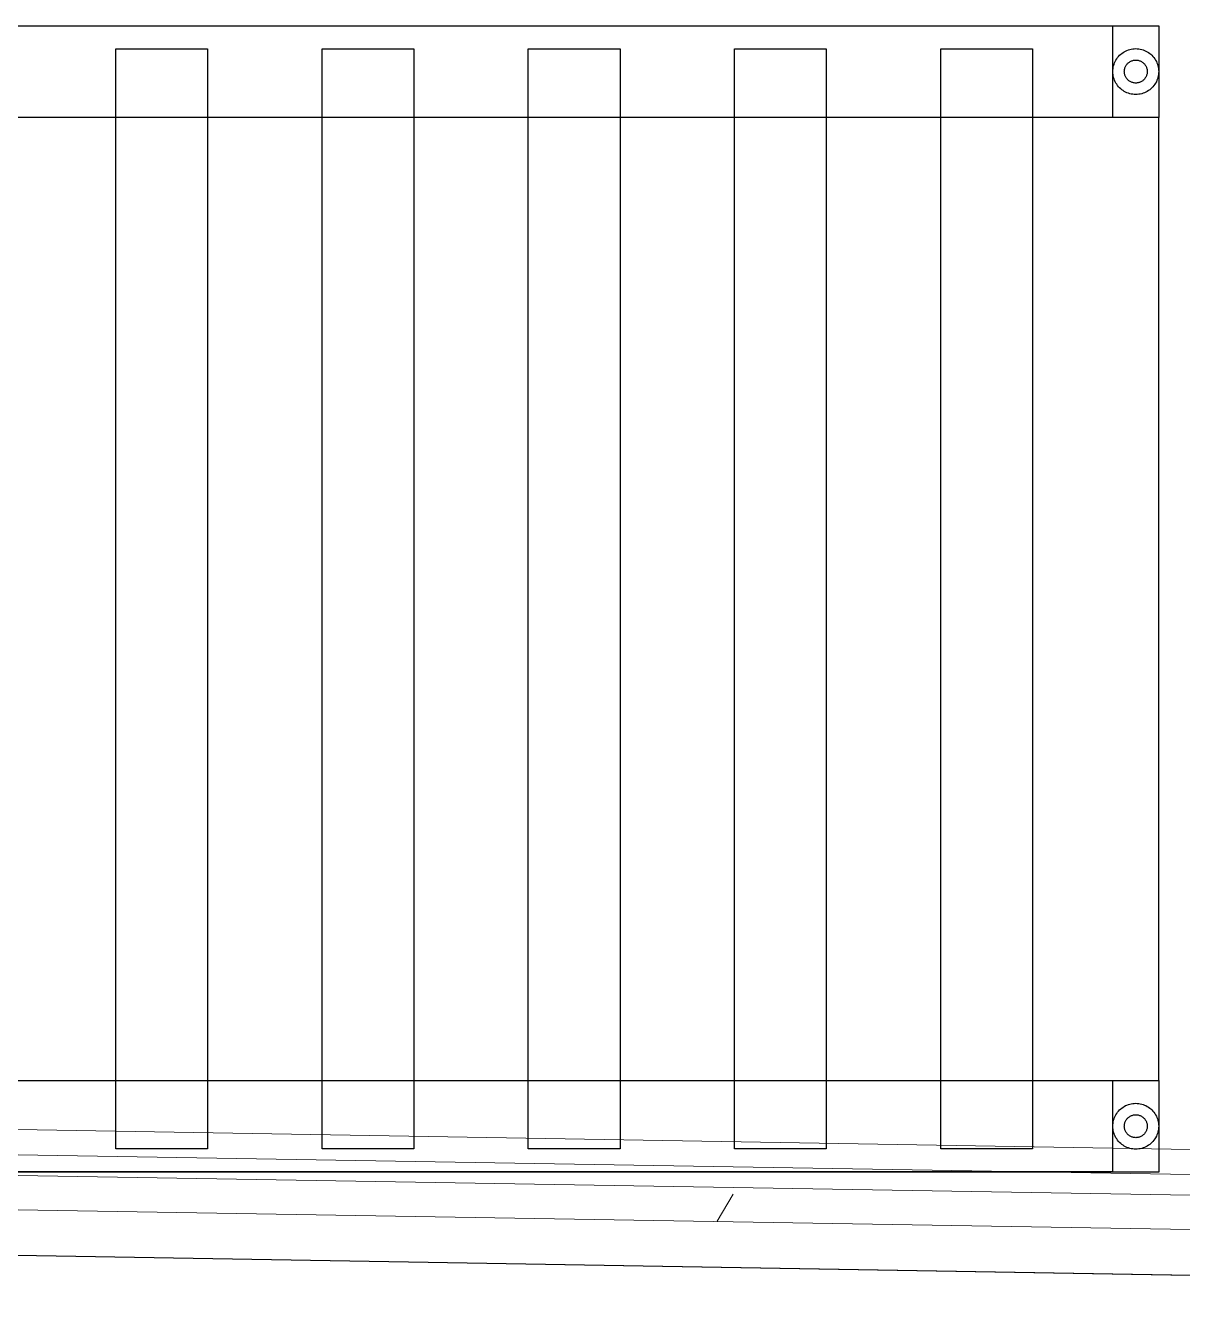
# Model space of a CAD drawing. Header units: millimetres. Extents: x -32 to 417638015, y -35 to 175284279.
# Drawn here: x 416316272 to 416316776, y 175268681 to 175269242 of the extents above; entities that cross this region are included whole.
import ezdxf
from ezdxf.enums import TextEntityAlignment as Align

# ---------------------------------------------------------------- set-up
doc = ezdxf.new("R2010")
doc.units = ezdxf.units.MM
for name, color, linetype, lineweight in [('_ЭМ_ТХ_пищеблок', 7, 'Continuous', 30), ('Атрибут', 7, 'Continuous', 5), ('Стены внутренние', 7, 'Continuous', 18), ('Стены несущие', 7, 'Continuous', 30), ('Стены отделка', 7, 'Continuous', 30), ('Стены штриховка', 7, 'Continuous', 9), ('ШТРИХОВКА', 252, 'Continuous', 15)]:
    doc.layers.add(name, color=color, linetype=linetype, lineweight=lineweight)
doc.layers.add('PLAN', color=1, linetype='Continuous')
doc.layers.add('ЭОМ_Лотки рабочие', color=5, linetype='Continuous')
doc.styles.add('ISOCPEUR', font='isocpeur.ttf', dxfattribs={"width": 0.85, "height": 274.9999999999997})

# ---------------------------------------------------------------- blocks, each defined once
blk = doc.blocks.new('_ЭМ_ТХ_Пищеблок')
at = {"layer": 'PLAN', "color": 8}
for points in [[(57631.25942951921, 39697.59390125403), (58491.25942951921, 39697.59390125403)], [(57631.25942951921, 39697.49389515052), (58491.25942951921, 39697.49389515052)], [(58491.25942951921, 39697.59390125403), (58511.25942951921, 39697.59390125403)], [(58491.25942951921, 39657.59390125403), (58491.25942951921, 39697.59390125403)], [(58511.25942951921, 39697.59390125403), (58511.25942951921, 39657.59390125403)], [(58096.29695240739, 39207.69390735755), (58056.29695240739, 39207.69390735755), (58056.29695240739, 39687.49389515052), (58096.29695240739, 39687.49389515052), (58096.29695240739, 39207.69390735755)], [(58186.27195240739, 39207.69390735755), (58146.27195240739, 39207.69390735755), (58146.27195240739, 39687.49389515052), (58186.27195240739, 39687.49389515052), (58186.27195240739, 39207.69390735755)], [(58276.2469524074, 39207.69390735755), (58236.2469524074, 39207.69390735755), (58236.2469524074, 39687.49389515052), (58276.2469524074, 39687.49389515052), (58276.2469524074, 39207.69390735755)], [(58366.2219524074, 39207.69390735755), (58326.2219524074, 39207.69390735755), (58326.2219524074, 39687.49389515052), (58366.2219524074, 39687.49389515052), (58366.2219524074, 39207.69390735755)], [(58456.19695240739, 39207.69390735755), (58416.19695240739, 39207.69390735755), (58416.19695240739, 39687.49389515052), (58456.19695240739, 39687.49389515052), (58456.19695240739, 39207.69390735755)], [(58501.25942951921, 39667.59390125403), (58500.59316975359, 39667.61606464515), (58499.93502766374, 39667.68186817298), (58499.28683430437, 39667.7902360929), (58498.6504817653, 39667.94012317786), (58498.02774006609, 39668.1304918302), (58497.42047077898, 39668.3602739347), (58496.83044392351, 39668.6284013761), (58496.25955158952, 39668.93385181556), (58495.70959431413, 39669.27554187903), (58495.18237263444, 39669.65243396888), (58494.67971760515, 39670.06346759925), (58494.20349079851, 39670.5075899137), (58493.75552326921, 39670.98374805579), (58493.33755451921, 39671.49088916907), (58492.95153767351, 39672.0279603971), (58492.59918171648, 39672.59390125403), (58492.2852473903, 39673.18200550208), (58492.01318318132, 39673.78487262854), (58491.78289753679, 39674.40038929114), (58491.5945430446, 39675.02644214759), (58491.4480586696, 39675.6609178556), (58491.34338337663, 39676.30175647864), (58491.28060871843, 39676.9467607511), (58491.25967365984, 39677.59390125403), (58491.28060871843, 39678.24104175696), (58491.34341389421, 39678.88606128821), (58491.4480586696, 39679.52688465247), (58491.5945430446, 39680.16136036048), (58491.78292805437, 39680.78741321692), (58492.01315266374, 39681.40292225013), (58492.2852473903, 39682.00579700599), (58492.59918171648, 39682.59390125403), (58492.95150715593, 39683.15984974036), (58493.33755451921, 39683.69691333899), (58493.75552326921, 39684.20405445228), (58494.20352131609, 39684.68020496497), (58494.67971760515, 39685.12432727942), (58495.18234211687, 39685.53536853919), (58495.70959431413, 39685.91226062903), (58496.25955158952, 39686.25395069251), (58496.83044392351, 39686.55940113196), (58497.4204402614, 39686.82754383216), (58498.02774006609, 39687.05731067786), (58498.6504817653, 39687.2476793302), (58499.28683430437, 39687.39756641517), (58499.93499714616, 39687.50593433509), (58500.59313923601, 39687.57173023353), (58501.25942951921, 39687.59390125403)], [(58501.25942951921, 39672.59390125403), (58500.92626911882, 39672.60497913489), (58500.59722859148, 39672.63787708411), (58500.27313191179, 39672.69206867347), (58499.95495564226, 39672.76701984534), (58499.64361531023, 39672.86220417151), (58499.33996540788, 39672.97708759437), (58499.04495198015, 39673.11115131507), (58498.75949055437, 39673.26387653479), (58498.48449665788, 39673.43472156653), (58498.22091633562, 39673.62316761145), (58497.96957356218, 39673.82868061194), (58497.73147541765, 39674.05074939856), (58497.50747639421, 39674.28882465491), (58497.29849201921, 39674.54239521155), (58497.10546833757, 39674.81092701087), (58496.92929035905, 39675.09390125403), (58496.77230793718, 39675.38794574866), (58496.6362605739, 39675.68936023841), (58496.52117878679, 39675.99714527259), (58496.42697102312, 39676.3101793302), (58496.35372883562, 39676.62740955481), (58496.30142170671, 39676.94782886634), (58496.26998860124, 39677.27032337317), (58496.25955158952, 39677.59390125403), (58496.26998860124, 39677.91747913489), (58496.30139118913, 39678.23998890052), (58496.35372883562, 39678.56039295325), (58496.42697102312, 39678.87762317786), (58496.52114826921, 39679.19065723548), (58496.63629109148, 39679.49841175208), (58496.77230793718, 39679.79984913001), (58496.92929035905, 39680.09390125403), (58497.10543781999, 39680.37686023841), (58497.29852253679, 39680.64538440833), (58497.50750691179, 39680.89898548255), (58497.73147541765, 39681.1370531095), (58497.96957356218, 39681.35911426673), (58498.22091633562, 39681.56463489661), (58498.48452717546, 39681.75308094153), (58498.75949055437, 39681.92391834388), (58499.04495198015, 39682.0766435636), (58499.3399348903, 39682.2107225431), (58499.64358479265, 39682.32560596595), (58499.95495564226, 39682.42079029212), (58500.27316242937, 39682.4957262052), (58500.59722859148, 39682.54992542395), (58500.9262996364, 39682.58282337317), (58501.25942951921, 39682.59390125403)], [(58501.25942951921, 39687.59390125403), (58501.92571980241, 39687.57174549231), (58502.58386189226, 39687.50593433509), (58503.23202473405, 39687.39756641517), (58503.86837727312, 39687.2476793302), (58504.49111897234, 39687.05731067786), (58505.09841877702, 39686.82752857337), (58505.68844563249, 39686.55940113196), (58506.2593074489, 39686.25395069251), (58506.80929524187, 39685.91226062903), (58507.33651692155, 39685.53536853919), (58507.83914143327, 39685.12432727942), (58508.31536823991, 39684.68020496497), (58508.76333576921, 39684.20405445228), (58509.18130451921, 39683.69691333899), (58509.56732136491, 39683.15984974036), (58509.91967732194, 39682.59390125403), (58510.23361164812, 39682.00579700599), (58510.5056758571, 39681.40292225013), (58510.73596150163, 39680.78741321692), (58510.92431599382, 39680.16136036048), (58511.07080036882, 39679.52688465247), (58511.17544514421, 39678.88604602942), (58511.23825031999, 39678.24104175696), (58511.25918537859, 39677.59390125403), (58511.23825031999, 39676.9467607511), (58511.17544514421, 39676.30174121985), (58511.07080036882, 39675.6609178556), (58510.92431599382, 39675.02644214759), (58510.73593098405, 39674.40038929114), (58510.50570637468, 39673.78487262854), (58510.23361164812, 39673.18200550208), (58509.91967732194, 39672.59390125403), (58509.56735188249, 39672.0279603971), (58509.18130451921, 39671.49088916907), (58508.76333576921, 39670.98374805579), (58508.31533772234, 39670.5075899137), (58507.83914143327, 39670.06347522864), (58507.33651692155, 39669.65242633948), (58506.80926472429, 39669.27554950843), (58506.2593074489, 39668.93385181556), (58505.68841511491, 39668.6284013761), (58505.09841877702, 39668.3602739347), (58504.49111897234, 39668.1304918302), (58503.86837727312, 39667.94013080726), (58503.23202473405, 39667.7902360929), (58502.58386189226, 39667.68186817298), (58501.92571980241, 39667.61607227454), (58501.25942951921, 39667.59390125403)], [(58501.25942951921, 39682.59390125403), (58501.5925899196, 39682.58282337317), (58501.92163044694, 39682.54992542395), (58502.24572712663, 39682.4957262052), (58502.56390339616, 39682.42077503333), (58502.87524372819, 39682.32560596595), (58503.17889363054, 39682.2107225431), (58503.47390705827, 39682.07665882239), (58503.75936848405, 39681.92391834388), (58504.03436238054, 39681.75308094153), (58504.2979427028, 39681.56463489661), (58504.54928547624, 39681.35912952552), (58504.78738362077, 39681.1370531095), (58505.01138264421, 39680.89898548255), (58505.22036701921, 39680.64541492591), (58505.41339070085, 39680.3768754972), (58505.58956867937, 39680.09390125403), (58505.74655110124, 39679.79984913001), (58505.88259846452, 39679.49844226966), (58505.99768025163, 39679.19065723548), (58506.0918880153, 39678.87762317786), (58506.1651302028, 39678.56039295325), (58506.21746784929, 39678.23997364173), (58506.24887043718, 39677.91747913489), (58506.2593074489, 39677.59390125403), (58506.24887043718, 39677.27032337317), (58506.21746784929, 39676.94781360755), (58506.1651302028, 39676.62740955481), (58506.0918880153, 39676.3101793302), (58505.99771076921, 39675.99714527259), (58505.88256794694, 39675.68939075599), (58505.74655110124, 39675.38795337806), (58505.58956867937, 39675.09390125403), (58505.41342121843, 39674.81093464026), (58505.22033650163, 39674.54241047034), (58505.01135212663, 39674.28882465491), (58504.78738362077, 39674.05074939856), (58504.54928547624, 39673.82868824134), (58504.2979427028, 39673.62316761145), (58504.03433186296, 39673.43472156653), (58503.75936848405, 39673.26387653479), (58503.47390705827, 39673.11115894446), (58503.17892414812, 39672.97707996497), (58502.87527424577, 39672.86219654212), (58502.56390339616, 39672.76701221595), (58502.24569660905, 39672.69206867347), (58501.92163044694, 39672.63788471351), (58501.59255940202, 39672.60498676429), (58501.25942951921, 39672.59390125403)], [(58491.25942951921, 39657.59390125403), (57631.25942951921, 39657.59390125403)], [(58511.25942951921, 39657.59390125403), (58491.25942951921, 39657.59390125403)], [(58511.15942341569, 39657.59390125403), (58511.15942341569, 39237.59390125403)], [(57631.25942951921, 39237.59390125403), (58491.25942951921, 39237.59390125403)], [(58491.25942951921, 39237.59390125403), (58511.25942951921, 39237.59390125403)], [(58491.25942951921, 39197.59390125403), (58491.25942951921, 39237.59390125403)], [(58511.25942951921, 39237.59390125403), (58511.25942951921, 39197.59390125403)], [(58501.25942951921, 39207.59390125403), (58500.59316975359, 39207.61605701575), (58499.93502766374, 39207.68185291419), (58499.28683430437, 39207.79025135169), (58498.6504817653, 39207.94012317786), (58498.02774006609, 39208.1304918302), (58497.42047077898, 39208.36025867591), (58496.83044392351, 39208.62838611731), (58496.25955158952, 39208.93386707435), (58495.70959431413, 39209.27554187903), (58495.18237263444, 39209.65243396888), (58494.67971760515, 39210.06347522864), (58494.20349079851, 39210.5075975431), (58493.75552326921, 39210.983732797), (58493.33755451921, 39211.49087391028), (58492.95153767351, 39212.0279527677), (58492.59918171648, 39212.59390125403), (58492.2852473903, 39213.18200550208), (58492.01318318132, 39213.78488025794), (58491.78289753679, 39214.40038929114), (58491.5945430446, 39215.02645740638), (58491.4480586696, 39215.6609178556), (58491.34338337663, 39216.30175647864), (58491.28060871843, 39216.94674549231), (58491.25967365984, 39217.59390125403), (58491.28060871843, 39218.24105701575), (58491.34341389421, 39218.886076547), (58491.4480586696, 39219.52688465247), (58491.5945430446, 39220.16134510169), (58491.78292805437, 39220.78741321692), (58492.01315266374, 39221.40292225013), (58492.2852473903, 39222.00579700599), (58492.59918171648, 39222.59390125403), (58492.95150715593, 39223.15984974036), (58493.33755451921, 39223.69692859778), (58493.75552326921, 39224.20406971106), (58494.20352131609, 39224.68020496497), (58494.67971760515, 39225.12432727942), (58495.18234211687, 39225.53536853919), (58495.70959431413, 39225.91226062903), (58496.25955158952, 39226.25393543372), (58496.83044392351, 39226.55941639075), (58497.4204402614, 39226.82754383216), (58498.02774006609, 39227.05731067786), (58498.6504817653, 39227.2476793302), (58499.28683430437, 39227.39755115638), (58499.93499714616, 39227.50594959388), (58500.59313923601, 39227.57174549231), (58501.25942951921, 39227.59390125403)], [(58501.25942951921, 39212.59390125403), (58500.92626911882, 39212.60497913489), (58500.59722859148, 39212.63787708411), (58500.27313191179, 39212.69207630286), (58499.95495564226, 39212.76702747474), (58499.64361531023, 39212.86221180091), (58499.33996540788, 39212.97707996497), (58499.04495198015, 39213.11114368567), (58498.75949055437, 39213.26388416419), (58498.48449665788, 39213.43472156653), (58498.22091633562, 39213.62313709388), (58497.96957356218, 39213.82867298255), (58497.73147541765, 39214.05074939856), (58497.50747639421, 39214.28881702552), (58497.29849201921, 39214.54238758216), (58497.10546833757, 39214.81094226966), (58496.92929035905, 39215.09390125403), (58496.77230793718, 39215.38796863685), (58496.6362605739, 39215.68936023841), (58496.52117878679, 39215.9971300138), (58496.42697102312, 39216.31014881263), (58496.35372883562, 39216.62740955481), (58496.30142170671, 39216.94781360755), (58496.26998860124, 39217.27032337317), (58496.25955158952, 39217.59390125403), (58496.26998860124, 39217.91747913489), (58496.30139118913, 39218.23998890052), (58496.35372883562, 39218.56039295325), (58496.42697102312, 39218.87765369544), (58496.52114826921, 39219.19067249427), (58496.63629109148, 39219.49841175208), (58496.77230793718, 39219.79983387122), (58496.92929035905, 39220.09390125403), (58497.10543781999, 39220.37686023841), (58497.29852253679, 39220.64541492591), (58497.50750691179, 39220.89898548255), (58497.73147541765, 39221.1370531095), (58497.96957356218, 39221.35909900794), (58498.22091633562, 39221.56463489661), (58498.48452717546, 39221.75308094153), (58498.75949055437, 39221.92391834388), (58499.04495198015, 39222.07665882239), (58499.3399348903, 39222.2107225431), (58499.64358479265, 39222.32562122474), (58499.95495564226, 39222.42080555091), (58500.27316242937, 39222.4957262052), (58500.59722859148, 39222.54992542395), (58500.9262996364, 39222.58282337317), (58501.25942951921, 39222.59390125403)], [(58501.25942951921, 39227.59390125403), (58501.92571980241, 39227.57174549231), (58502.58386189226, 39227.50594959388), (58503.23202473405, 39227.39755115638), (58503.86837727312, 39227.2476793302), (58504.49111897234, 39227.05731067786), (58505.09841877702, 39226.82754383216), (58505.68844563249, 39226.55941639075), (58506.2593074489, 39226.25393543372), (58506.80929524187, 39225.91226062903), (58507.33651692155, 39225.53536853919), (58507.83914143327, 39225.12432727942), (58508.31536823991, 39224.68020496497), (58508.76333576921, 39224.20406971106), (58509.18130451921, 39223.69692859778), (58509.56732136491, 39223.15984974036), (58509.91967732194, 39222.59390125403), (58510.23361164812, 39222.00579700599), (58510.5056758571, 39221.40292225013), (58510.73596150163, 39220.78741321692), (58510.92431599382, 39220.16134510169), (58511.07080036882, 39219.52688465247), (58511.17544514421, 39218.88604602942), (58511.23825031999, 39218.24105701575), (58511.25918537859, 39217.59390125403), (58511.23825031999, 39216.94674549231), (58511.17544514421, 39216.30172596106), (58511.07080036882, 39215.6609178556), (58510.92431599382, 39215.02645740638), (58510.73593098405, 39214.40038929114), (58510.50570637468, 39213.78488025794), (58510.23361164812, 39213.18200550208), (58509.91967732194, 39212.59390125403), (58509.56735188249, 39212.0279527677), (58509.18130451921, 39211.49087391028), (58508.76333576921, 39210.983732797), (58508.31533772234, 39210.5075975431), (58507.83914143327, 39210.06347522864), (58507.33651692155, 39209.65243396888), (58506.80926472429, 39209.27554187903), (58506.2593074489, 39208.93386707435), (58505.68841511491, 39208.62838611731), (58505.09841877702, 39208.36025867591), (58504.49111897234, 39208.1304918302), (58503.86837727312, 39207.94012317786), (58503.23202473405, 39207.79025135169), (58502.58386189226, 39207.68185291419), (58501.92571980241, 39207.61605701575), (58501.25942951921, 39207.59390125403)], [(58501.25942951921, 39222.59390125403), (58501.5925899196, 39222.58282337317), (58501.92163044694, 39222.54992542395), (58502.24572712663, 39222.4957262052), (58502.56390339616, 39222.42077503333), (58502.87524372819, 39222.32562122474), (58503.17889363054, 39222.2107225431), (58503.47390705827, 39222.07665882239), (58503.75936848405, 39221.92391834388), (58504.03436238054, 39221.75308094153), (58504.2979427028, 39221.56463489661), (58504.54928547624, 39221.35912952552), (58504.78738362077, 39221.1370531095), (58505.01138264421, 39220.89898548255), (58505.22036701921, 39220.64541492591), (58505.41339070085, 39220.37686023841), (58505.58956867937, 39220.09390125403), (58505.74655110124, 39219.7998643888), (58505.88259846452, 39219.49844226966), (58505.99768025163, 39219.19067249427), (58506.0918880153, 39218.87765369544), (58506.1651302028, 39218.56039295325), (58506.21746784929, 39218.23998890052), (58506.24887043718, 39217.91747913489), (58506.2593074489, 39217.59390125403), (58506.24887043718, 39217.27032337317), (58506.21746784929, 39216.94781360755), (58506.1651302028, 39216.62740955481), (58506.0918880153, 39216.31014881263), (58505.99771076921, 39215.9971300138), (58505.88256794694, 39215.68939075599), (58505.74655110124, 39215.38796863685), (58505.58956867937, 39215.09390125403), (58505.41342121843, 39214.81094226966), (58505.22033650163, 39214.54238758216), (58505.01135212663, 39214.28881702552), (58504.78738362077, 39214.05074939856), (58504.54928547624, 39213.82870350013), (58504.2979427028, 39213.62316761145), (58504.03433186296, 39213.43472156653), (58503.75936848405, 39213.26388416419), (58503.47390705827, 39213.11114368567), (58503.17892414812, 39212.97707996497), (58502.87527424577, 39212.86218128333), (58502.56390339616, 39212.76699695716), (58502.24569660905, 39212.69207630286), (58501.92163044694, 39212.63787708411), (58501.59255940202, 39212.60497913489), (58501.25942951921, 39212.59390125403)], [(58491.25942951921, 39197.69390735755), (57631.25942951921, 39197.69390735755)], [(58491.25942951921, 39197.59390125403), (57631.25942951921, 39197.59390125403)], [(58511.25942951921, 39197.59390125403), (58491.25942951921, 39197.59390125403)]]:
    blk.add_lwpolyline(points, dxfattribs=at)
at = {"layer": 'Атрибут', "color": 8, "style": 'ISOCPEUR', "width": 0.85}
blk.add_attdef('№_ПОЗИЦИИ', text='', height=150, rotation=90, dxfattribs=at).set_placement((58331.67525722168, 39155.16258932042), align=Align.MIDDLE_CENTER)
blk = doc.blocks.new('ТХ пищеблок....')
at = {"layer": 'PLAN', "color": 8}
for points in [[(4965.967780762352, 24365.45124284795), (5825.967780762352, 24365.45124284795)], [(4965.967780762352, 24365.35123674443), (5825.967780762352, 24365.35123674443)], [(5825.967780762352, 24365.45124284795), (5845.967780762352, 24365.45124284795)], [(5825.967780762352, 24325.45124284795), (5825.967780762352, 24365.45124284795)], [(5845.967780762352, 24365.45124284795), (5845.967780762352, 24325.45124284795)], [(5431.005303650512, 23875.55124895147), (5391.005303650512, 23875.55124895147), (5391.005303650512, 24355.35123674443), (5431.005303650512, 24355.35123674443), (5431.005303650512, 23875.55124895147)], [(5520.980303650489, 23875.55124895147), (5480.980303650489, 23875.55124895147), (5480.980303650489, 24355.35123674443), (5520.980303650489, 24355.35123674443), (5520.980303650489, 23875.55124895147)], [(5610.955303650524, 23875.55124895147), (5570.955303650524, 23875.55124895147), (5570.955303650524, 24355.35123674443), (5610.955303650524, 24355.35123674443), (5610.955303650524, 23875.55124895147)], [(5700.930303650501, 23875.55124895147), (5660.930303650501, 23875.55124895147), (5660.930303650501, 24355.35123674443), (5700.930303650501, 24355.35123674443), (5700.930303650501, 23875.55124895147)], [(5790.905303650536, 23875.55124895147), (5750.905303650536, 23875.55124895147), (5750.905303650536, 24355.35123674443), (5790.905303650536, 24355.35123674443), (5790.905303650536, 23875.55124895147)], [(5835.967780762352, 24335.45124284795), (5835.301520996727, 24335.47340623906), (5834.643378906883, 24335.5392097669), (5833.995185547508, 24335.64757768682), (5833.358833008446, 24335.79746477178), (5832.736091309227, 24335.98783342412), (5832.128822022118, 24336.21761552861), (5831.538795166649, 24336.48574297002), (5830.967902832665, 24336.79119340947), (5830.417945557274, 24337.13288347295), (5829.890723877586, 24337.50977556279), (5829.38806884829, 24337.92080919317), (5828.911842041649, 24338.36493150762), (5828.463874512352, 24338.84108964971), (5828.045905762352, 24339.34823076299), (5827.659888916649, 24339.88530199102), (5827.307532959618, 24340.45124284795), (5826.993598633446, 24341.039347096), (5826.721534424461, 24341.64221422246), (5826.49124877993, 24342.25773088506), (5826.302894287743, 24342.8837837415), (5826.156409912743, 24343.51825944951), (5826.051734619774, 24344.15909807256), (5825.988959961571, 24344.80410234502), (5825.968024902977, 24345.45124284795), (5825.988959961571, 24346.09838335088), (5826.051765137352, 24346.74340288213), (5826.156409912743, 24347.38422624639), (5826.302894287743, 24348.0187019544), (5826.491279297508, 24348.64475481084), (5826.721503906883, 24349.26026384404), (5826.993598633446, 24349.8631385999), (5827.307532959618, 24350.45124284795), (5827.659858399071, 24351.01719133428), (5828.045905762352, 24351.55425493291), (5828.463874512352, 24352.06139604619), (5828.911872559227, 24352.53754655889), (5829.38806884829, 24352.98166887334), (5829.890693360008, 24353.39271013311), (5830.417945557274, 24353.76960222295), (5830.967902832665, 24354.11129228643), (5831.538795166649, 24354.41674272588), (5832.12879150454, 24354.68488542608), (5832.736091309227, 24354.91465227178), (5833.358833008446, 24355.10502092412), (5833.995185547508, 24355.25490800908), (5834.643348389305, 24355.363275929), (5835.301490479149, 24355.42907182744), (5835.967780762352, 24355.45124284795)], [(5835.967780762352, 24355.45124284795), (5836.634071045555, 24355.42908708623), (5837.292213135399, 24355.363275929), (5837.940375977196, 24355.25490800908), (5838.576728516258, 24355.10502092412), (5839.199470215477, 24354.91465227178), (5839.806770020165, 24354.68487016729), (5840.396796875633, 24354.41674272588), (5840.96765869204, 24354.11129228643), (5841.517646485008, 24353.76960222295), (5842.044868164696, 24353.39271013311), (5842.547492676415, 24352.98166887334), (5843.023719483055, 24352.53754655889), (5843.471687012352, 24352.06139604619), (5843.889655762352, 24351.55425493291), (5844.275672608055, 24351.01719133428), (5844.628028565086, 24350.45124284795), (5844.941962891258, 24349.8631385999), (5845.214027100243, 24349.26026384404), (5845.444312744774, 24348.64475481084), (5845.632667236961, 24348.0187019544), (5845.779151611961, 24347.38422624639), (5845.883796387352, 24346.74338762334), (5845.946601563133, 24346.09838335088), (5845.967536621727, 24345.45124284795), (5845.946601563133, 24344.80410234502), (5845.883796387352, 24344.15908281377), (5845.779151611961, 24343.51825944951), (5845.632667236961, 24342.8837837415), (5845.444282227196, 24342.25773088506), (5845.214057617821, 24341.64221422246), (5844.941962891258, 24341.039347096), (5844.628028565086, 24340.45124284795), (5844.275703125633, 24339.88530199102), (5843.889655762352, 24339.34823076299), (5843.471687012352, 24338.84108964971), (5843.023688965477, 24338.36493150762), (5842.547492676415, 24337.92081682256), (5842.044868164696, 24337.5097679334), (5841.51761596743, 24337.13289110234), (5840.96765869204, 24336.79119340947), (5840.396766358055, 24336.48574297002), (5839.806770020165, 24336.21761552861), (5839.199470215477, 24335.98783342412), (5838.576728516258, 24335.79747240117), (5837.940375977196, 24335.64757768682), (5837.292213135399, 24335.5392097669), (5836.634071045555, 24335.47341386846), (5835.967780762352, 24335.45124284795)], [(5835.967780762352, 24340.45124284795), (5835.634620361961, 24340.46232072881), (5835.305579834618, 24340.49521867803), (5834.98148315493, 24340.54941026738), (5834.663306885399, 24340.62436143926), (5834.351966553368, 24340.71954576543), (5834.048316651024, 24340.83442918828), (5833.75330322329, 24340.96849290899), (5833.467841797508, 24341.12121812871), (5833.192847901024, 24341.29206316045), (5832.929267578758, 24341.48050920537), (5832.677924805321, 24341.68602220586), (5832.43982666079, 24341.90809099248), (5832.215827637352, 24342.14616624883), (5832.006843262352, 24342.39973680547), (5831.813819580711, 24342.66826860479), (5831.637641602196, 24342.95124284795), (5831.480659180321, 24343.24528734258), (5831.34461181704, 24343.54670183233), (5831.22953002993, 24343.8544868665), (5831.135322266258, 24344.16752092412), (5831.062080078758, 24344.48475114873), (5831.009772949852, 24344.80517046025), (5830.978339844383, 24345.12766496709), (5830.967902832665, 24345.45124284795), (5830.978339844383, 24345.77482072881), (5831.009742432274, 24346.09733049443), (5831.062080078758, 24346.41773454717), (5831.135322266258, 24346.73496477178), (5831.229499512352, 24347.0479988294), (5831.344642334618, 24347.355753346), (5831.480659180321, 24347.65719072393), (5831.637641602196, 24347.95124284795), (5831.813789063133, 24348.23420183233), (5832.00687377993, 24348.50272600225), (5832.21585815493, 24348.75632707647), (5832.43982666079, 24348.99439470342), (5832.677924805321, 24349.21645586065), (5832.929267578758, 24349.42197649053), (5833.192878418602, 24349.61042253545), (5833.467841797508, 24349.78125993779), (5833.75330322329, 24349.93398515752), (5834.048286133446, 24350.06806413701), (5834.35193603579, 24350.18294755986), (5834.663306885399, 24350.27813188604), (5834.981513672508, 24350.35306779912), (5835.305579834618, 24350.40726701787), (5835.63465087954, 24350.44016496709), (5835.967780762352, 24350.45124284795)], [(5835.967780762352, 24350.45124284795), (5836.300941162743, 24350.44016496709), (5836.629981690086, 24350.40726701787), (5836.954078369774, 24350.35306779912), (5837.272254639305, 24350.27811662725), (5837.583594971336, 24350.18294755986), (5837.88724487368, 24350.06806413701), (5838.182258301415, 24349.93400041631), (5838.467719727196, 24349.78125993779), (5838.74271362368, 24349.61042253545), (5839.006293945946, 24349.42197649053), (5839.257636719383, 24349.21647111943), (5839.495734863915, 24348.99439470342), (5839.719733887352, 24348.75632707647), (5839.928718262352, 24348.50275651983), (5840.121741943993, 24348.23421709111), (5840.297919922508, 24347.95124284795), (5840.454902344383, 24347.65719072393), (5840.590949707665, 24347.35578386358), (5840.706031494774, 24347.0479988294), (5840.800239258446, 24346.73496477178), (5840.873481445946, 24346.41773454717), (5840.92581909243, 24346.09731523565), (5840.957221680321, 24345.77482072881), (5840.96765869204, 24345.45124284795), (5840.957221680321, 24345.12766496709), (5840.92581909243, 24344.80515520147), (5840.873481445946, 24344.48475114873), (5840.800239258446, 24344.16752092412), (5840.706062012352, 24343.8544868665), (5840.590919190086, 24343.5467323499), (5840.454902344383, 24343.24529497197), (5840.297919922508, 24342.95124284795), (5840.121772461571, 24342.66827623418), (5839.928687744774, 24342.39975206426), (5839.719703369774, 24342.14616624883), (5839.495734863915, 24341.90809099248), (5839.257636719383, 24341.68602983525), (5839.006293945946, 24341.48050920537), (5838.742683106102, 24341.29206316045), (5838.467719727196, 24341.12121812871), (5838.182258301415, 24340.96850053838), (5837.887275391258, 24340.83442155889), (5837.583625488915, 24340.71953813604), (5837.272254639305, 24340.62435380986), (5836.954047852196, 24340.54941026738), (5836.629981690086, 24340.49522630742), (5836.300910645165, 24340.4623283582), (5835.967780762352, 24340.45124284795)], [(5825.967780762352, 24325.45124284795), (4965.967780762352, 24325.45124284795)], [(5845.967780762352, 24325.45124284795), (5825.967780762352, 24325.45124284795)], [(5845.867774658836, 24325.45124284795), (5845.867774658836, 23905.45124284795)], [(4965.967780762352, 23905.45124284795), (5825.967780762352, 23905.45124284795)], [(5825.967780762352, 23905.45124284795), (5845.967780762352, 23905.45124284795)], [(5825.967780762352, 23865.45124284795), (5825.967780762352, 23905.45124284795)], [(5845.967780762352, 23905.45124284795), (5845.967780762352, 23865.45124284795)], [(5835.967780762352, 23875.45124284795), (5835.301520996727, 23875.47339860967), (5834.643378906883, 23875.53919450811), (5833.995185547508, 23875.64759294561), (5833.358833008446, 23875.79746477178), (5832.736091309227, 23875.98783342412), (5832.128822022118, 23876.21760026983), (5831.538795166649, 23876.48572771123), (5830.967902832665, 23876.79120866826), (5830.417945557274, 23877.13288347295), (5829.890723877586, 23877.50977556279), (5829.38806884829, 23877.92081682256), (5828.911842041649, 23878.36493913701), (5828.463874512352, 23878.84107439092), (5828.045905762352, 23879.3482155042), (5827.659888916649, 23879.88529436162), (5827.307532959618, 23880.45124284795), (5826.993598633446, 23881.039347096), (5826.721534424461, 23881.64222185186), (5826.49124877993, 23882.25773088506), (5826.302894287743, 23882.88379900029), (5826.156409912743, 23883.51825944951), (5826.051734619774, 23884.15909807256), (5825.988959961571, 23884.80408708623), (5825.968024902977, 23885.45124284795), (5825.988959961571, 23886.09839860967), (5826.051765137352, 23886.74341814092), (5826.156409912743, 23887.38422624639), (5826.302894287743, 23888.01868669561), (5826.491279297508, 23888.64475481084), (5826.721503906883, 23889.26026384404), (5826.993598633446, 23889.8631385999), (5827.307532959618, 23890.45124284795), (5827.659858399071, 23891.01719133428), (5828.045905762352, 23891.5542701917), (5828.463874512352, 23892.06141130498), (5828.911872559227, 23892.53754655889), (5829.38806884829, 23892.98166887334), (5829.890693360008, 23893.39271013311), (5830.417945557274, 23893.76960222295), (5830.967902832665, 23894.11127702764), (5831.538795166649, 23894.41675798467), (5832.12879150454, 23894.68488542608), (5832.736091309227, 23894.91465227178), (5833.358833008446, 23895.10502092412), (5833.995185547508, 23895.25489275029), (5834.643348389305, 23895.36329118779), (5835.301490479149, 23895.42908708623), (5835.967780762352, 23895.45124284795)], [(5835.967780762352, 23895.45124284795), (5836.634071045555, 23895.42908708623), (5837.292213135399, 23895.36329118779), (5837.940375977196, 23895.25489275029), (5838.576728516258, 23895.10502092412), (5839.199470215477, 23894.91465227178), (5839.806770020165, 23894.68488542608), (5840.396796875633, 23894.41675798467), (5840.96765869204, 23894.11127702764), (5841.517646485008, 23893.76960222295), (5842.044868164696, 23893.39271013311), (5842.547492676415, 23892.98166887334), (5843.023719483055, 23892.53754655889), (5843.471687012352, 23892.06141130498), (5843.889655762352, 23891.5542701917), (5844.275672608055, 23891.01719133428), (5844.628028565086, 23890.45124284795), (5844.941962891258, 23889.8631385999), (5845.214027100243, 23889.26026384404), (5845.444312744774, 23888.64475481084), (5845.632667236961, 23888.01868669561), (5845.779151611961, 23887.38422624639), (5845.883796387352, 23886.74338762334), (5845.946601563133, 23886.09839860967), (5845.967536621727, 23885.45124284795), (5845.946601563133, 23884.80408708623), (5845.883796387352, 23884.15906755498), (5845.779151611961, 23883.51825944951), (5845.632667236961, 23882.88379900029), (5845.444282227196, 23882.25773088506), (5845.214057617821, 23881.64222185186), (5844.941962891258, 23881.039347096), (5844.628028565086, 23880.45124284795), (5844.275703125633, 23879.88529436162), (5843.889655762352, 23879.3482155042), (5843.471687012352, 23878.84107439092), (5843.023688965477, 23878.36493913701), (5842.547492676415, 23877.92081682256), (5842.044868164696, 23877.50977556279), (5841.51761596743, 23877.13288347295), (5840.96765869204, 23876.79120866826), (5840.396766358055, 23876.48572771123), (5839.806770020165, 23876.21760026983), (5839.199470215477, 23875.98783342412), (5838.576728516258, 23875.79746477178), (5837.940375977196, 23875.64759294561), (5837.292213135399, 23875.53919450811), (5836.634071045555, 23875.47339860967), (5835.967780762352, 23875.45124284795)], [(5835.967780762352, 23880.45124284795), (5835.634620361961, 23880.46232072881), (5835.305579834618, 23880.49521867803), (5834.98148315493, 23880.54941789678), (5834.663306885399, 23880.62436906865), (5834.351966553368, 23880.71955339483), (5834.048316651024, 23880.83442155889), (5833.75330322329, 23880.96848527959), (5833.467841797508, 23881.12122575811), (5833.192847901024, 23881.29206316045), (5832.929267578758, 23881.48047868779), (5832.677924805321, 23881.68601457647), (5832.43982666079, 23881.90809099248), (5832.215827637352, 23882.14615861943), (5832.006843262352, 23882.39972917608), (5831.813819580711, 23882.66828386358), (5831.637641602196, 23882.95124284795), (5831.480659180321, 23883.24531023076), (5831.34461181704, 23883.54670183233), (5831.22953002993, 23883.85447160772), (5831.135322266258, 23884.16749040654), (5831.062080078758, 23884.48475114873), (5831.009772949852, 23884.80515520147), (5830.978339844383, 23885.12766496709), (5830.967902832665, 23885.45124284795), (5830.978339844383, 23885.77482072881), (5831.009742432274, 23886.09733049443), (5831.062080078758, 23886.41773454717), (5831.135322266258, 23886.73499528936), (5831.229499512352, 23887.04801408818), (5831.344642334618, 23887.355753346), (5831.480659180321, 23887.65717546514), (5831.637641602196, 23887.95124284795), (5831.813789063133, 23888.23420183233), (5832.00687377993, 23888.50275651983), (5832.21585815493, 23888.75632707647), (5832.43982666079, 23888.99439470342), (5832.677924805321, 23889.21644060186), (5832.929267578758, 23889.42197649053), (5833.192878418602, 23889.61042253545), (5833.467841797508, 23889.78125993779), (5833.75330322329, 23889.93400041631), (5834.048286133446, 23890.06806413701), (5834.35193603579, 23890.18296281865), (5834.663306885399, 23890.27814714483), (5834.981513672508, 23890.35306779912), (5835.305579834618, 23890.40726701787), (5835.63465087954, 23890.44016496709), (5835.967780762352, 23890.45124284795)], [(5835.967780762352, 23890.45124284795), (5836.300941162743, 23890.44016496709), (5836.629981690086, 23890.40726701787), (5836.954078369774, 23890.35306779912), (5837.272254639305, 23890.27811662725), (5837.583594971336, 23890.18296281865), (5837.88724487368, 23890.06806413701), (5838.182258301415, 23889.93400041631), (5838.467719727196, 23889.78125993779), (5838.74271362368, 23889.61042253545), (5839.006293945946, 23889.42197649053), (5839.257636719383, 23889.21647111943), (5839.495734863915, 23888.99439470342), (5839.719733887352, 23888.75632707647), (5839.928718262352, 23888.50275651983), (5840.121741943993, 23888.23420183233), (5840.297919922508, 23887.95124284795), (5840.454902344383, 23887.65720598272), (5840.590949707665, 23887.35578386358), (5840.706031494774, 23887.04801408818), (5840.800239258446, 23886.73499528936), (5840.873481445946, 23886.41773454717), (5840.92581909243, 23886.09733049443), (5840.957221680321, 23885.77482072881), (5840.96765869204, 23885.45124284795), (5840.957221680321, 23885.12766496709), (5840.92581909243, 23884.80515520147), (5840.873481445946, 23884.48475114873), (5840.800239258446, 23884.16749040654), (5840.706062012352, 23883.85447160772), (5840.590919190086, 23883.5467323499), (5840.454902344383, 23883.24531023076), (5840.297919922508, 23882.95124284795), (5840.121772461571, 23882.66828386358), (5839.928687744774, 23882.39972917608), (5839.719703369774, 23882.14615861943), (5839.495734863915, 23881.90809099248), (5839.257636719383, 23881.68604509404), (5839.006293945946, 23881.48050920537), (5838.742683106102, 23881.29206316045), (5838.467719727196, 23881.12122575811), (5838.182258301415, 23880.96848527959), (5837.887275391258, 23880.83442155889), (5837.583625488915, 23880.71952287725), (5837.272254639305, 23880.62433855108), (5836.954047852196, 23880.54941789678), (5836.629981690086, 23880.49521867803), (5836.300910645165, 23880.46232072881), (5835.967780762352, 23880.45124284795)], [(5825.967780762352, 23865.55124895147), (4965.967780762352, 23865.55124895147)], [(5825.967780762352, 23865.45124284795), (4965.967780762352, 23865.45124284795)], [(5845.967780762352, 23865.45124284795), (5825.967780762352, 23865.45124284795)]]:
    blk.add_lwpolyline(points, dxfattribs=at)
blk = doc.blocks.new('1 этаж')
at = {"layer": 'Стены внутренние', "lineweight": 9}
h = blk.add_hatch(dxfattribs=at)
h.set_pattern_fill('FP_12', color=8, style=0, pattern_type=2)
h.set_pattern_definition([(0, (557.2005734382547, 188.9018102923583), (406.4, 101.6), [33.528, -271.272, 33.528, -271.272, -1625.6]), (0, (557.2005734382547, 188.9018102923583), (406.4, 101.6), [-609.6, 33.528, -576.072, 33.528, -271.272, -711.2]), (0, (557.2005734382547, 188.9018102923583), (406.4, 101.6), [-1524, 33.528, -169.672, 33.528, -474.472]), (120, (709.6005734382488, 239.7018102923575), (-291.1881810244989, 301.1527240979959), [33.52799999999996, -271.2719999999997, 33.52799999999996, -271.2719999999997, -1625.599999999999]), (120, (709.6005734382488, 239.7018102923575), (-291.1881810244989, 301.1527240979959), [-609.5999999999995, 33.52799999999996, -576.0719999999994, 33.52799999999996, -271.2719999999997, -711.1999999999995]), (120, (709.6005734382488, 239.7018102923575), (-291.1881810244989, 301.1527240979959), [-1523.999999999999, 33.52799999999996, -169.6719999999999, 33.52799999999996, -474.4719999999997]), (240, (760.4005734382372, 442.9018102923583), (-115.2118189755009, -402.7527240979958), [33.528, -271.272, 33.528, -271.272, -1625.6]), (240, (760.4005734382372, 442.9018102923583), (-115.2118189755009, -402.7527240979958), [-609.6, 33.528, -576.072, 33.528, -271.272, -711.2]), (240, (760.4005734382372, 442.9018102923583), (-115.2118189755009, -402.7527240979958), [-1524, 33.528, -169.672, 33.528, -474.472])])
h.paths.add_polyline_path([(53331.91146000932, 37193.70798158937), (53332.16512201086, 37208.70583662212), (51652.40535832211, 37237.11598079995), (51652.15169632056, 37222.11812576713), (53064.48383527048, 37198.231043482)])
at = {"layer": 'Стены несущие', "color": 8}
blk.add_line((53505.29538765686, 37170.77264094353), (48284.17280041359, 37259.07862890647), dxfattribs=at)
at = {"layer": 'Стены отделка', "color": 8, "lineweight": 9}
for p, q in [((53331.15739901114, 37228.72574082682), (51631.05739901113, 37257.47990386878)), ((53340.15739901114, 37193.56851621989), (51615.15739901111, 37222.74381840651)), ((51645.15739901108, 37202.23356148163), (53064.48383527057, 37178.22818311682))]:
    blk.add_line(p, q, dxfattribs=at)
at = {"layer": 'Стены штриховка', "color": 8}
for p, q in [((53331.15739901114, 37217.72416762597), (51631.05739901113, 37246.47833066796)), ((53331.15739901114, 37208.72288046169), (51615.15739901111, 37237.74596368034))]:
    blk.add_line(p, q, dxfattribs=at)
at = {"layer": 'ЭОМ_Лотки рабочие'}
blk.add_blockref('ТХ пищеблок....', (46722.0575752336, 13366.04446869802), dxfattribs=at)

msp = doc.modelspace()

# ---------------------------------------------------------------- block references
at = {"layer": '_ЭМ_ТХ_пищеблок', "lineweight": 50}
msp.add_blockref('_ЭМ_ТХ_Пищеблок', (416258254.8670169, 175229544.5649611), dxfattribs=at)
at = {"layer": 'ШТРИХОВКА'}
msp.add_blockref('1 этаж', (416264198.1010904, 175231510.6631508), dxfattribs=at)

doc.saveas('drawing.dxf')
